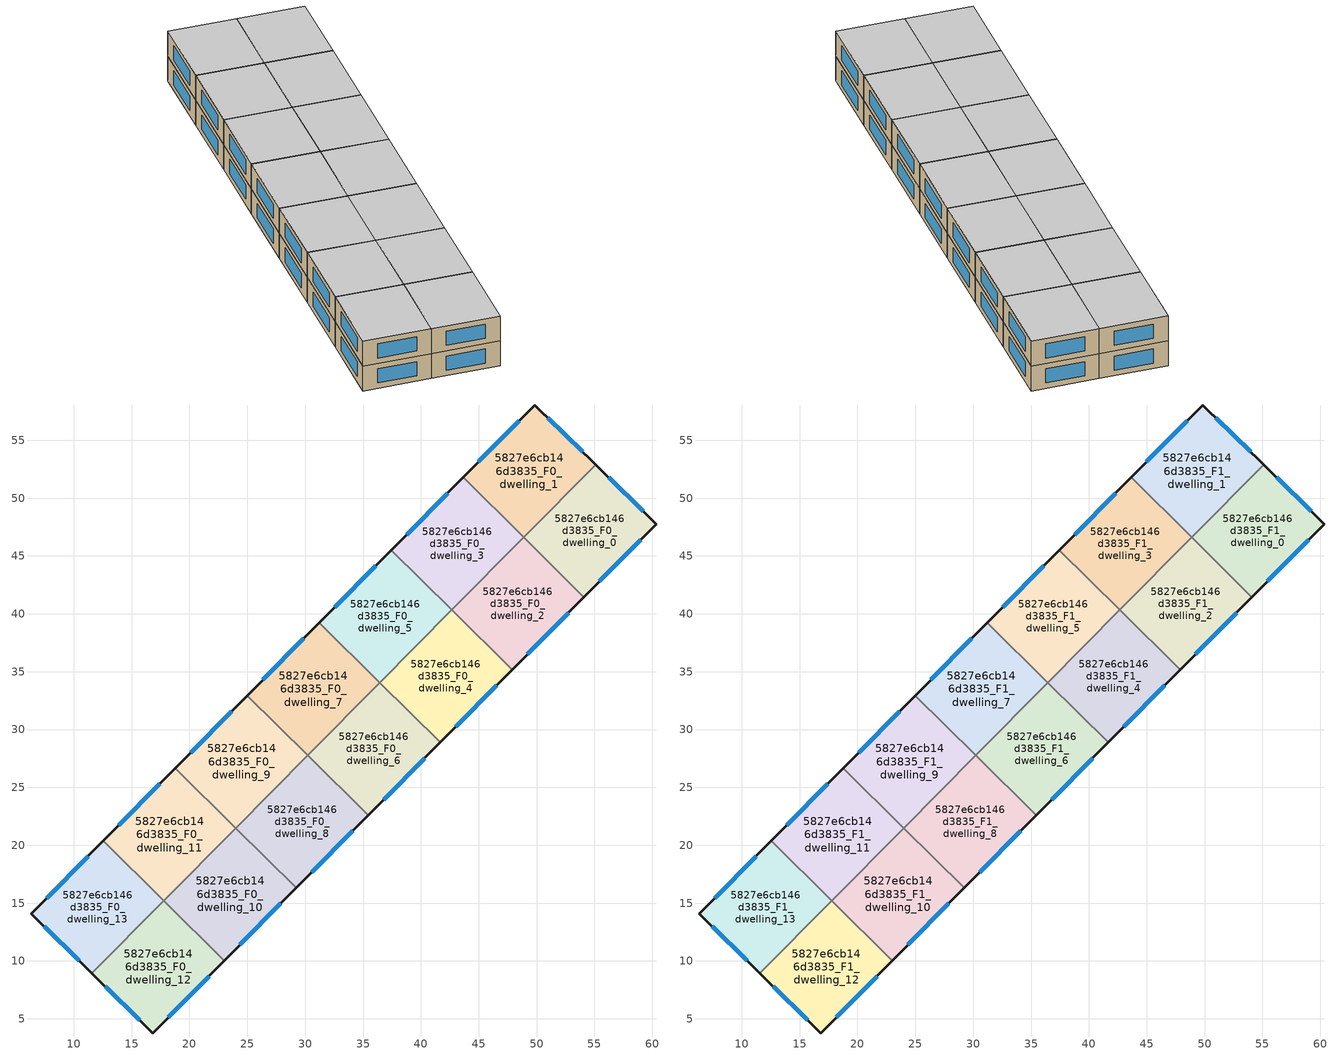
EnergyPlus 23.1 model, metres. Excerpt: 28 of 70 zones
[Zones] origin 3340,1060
5827e6cb146d3835_F0_dwelling_0
 floor ground (EU_floor_Construction): 60.33,47.75 54.09,41.45 48.88,46.61 55.09,52.89 z0
 wall outside (EU_wall_Construction): 54.09,41.45 60.33,47.75 55.09,52.89 z0:3
 wall to 5827e6cb146d3835_F0_dwelling_1 (EU_wall_Construction): 55.09,52.89 48.88,46.61 z0:3
 wall to 5827e6cb146d3835_F0_dwelling_2 (EU_wall_Construction): 48.88,46.61 54.09,41.45 z0:3
 window (EU_Window_Construction): 59.21,48.85 56.22,51.79 / 55.43,42.8 59,46.4 z0.64:2.36
5827e6cb146d3835_F0_dwelling_1
 floor ground (EU_floor_Construction): 55.09,52.89 48.88,46.61 43.64,51.79 49.84,58.05 z0
 wall outside (EU_wall_Construction): 55.09,52.89 49.84,58.05 43.64,51.79 z0:3
 wall to 5827e6cb146d3835_F0_dwelling_3 (EU_wall_Construction): 43.64,51.79 48.87,46.62 z0:3
 wall to 5827e6cb146d3835_F0_dwelling_2 (EU_wall_Construction): 48.87,46.62 48.88,46.61 z0:3
 window (EU_Window_Construction): 53.97,54 50.97,56.94 / 48.51,56.71 44.97,53.13 z0.64:2.36
5827e6cb146d3835_F0_dwelling_10
 floor ground (EU_floor_Construction): 29.24,16.32 23.03,10.04 17.8,15.21 24.01,21.49 z0
 wall outside (EU_wall_Construction): 23.03,10.04 29.24,16.32 z0:3
 wall to 5827e6cb146d3835_F0_dwelling_11 (EU_wall_Construction): 24.01,21.49 17.8,15.21 z0:3
 wall to 5827e6cb146d3835_F0_dwelling_8 (EU_wall_Construction): 29.24,16.32 24.01,21.49 z0:3
 wall to 5827e6cb146d3835_F0_dwelling_12 (EU_wall_Construction): 17.8,15.21 23.03,10.04 z0:3
 window (EU_Window_Construction): 24.36,11.38 27.91,14.97 z0.64:2.36
5827e6cb146d3835_F0_dwelling_11
 floor ground (EU_floor_Construction): 24.01,21.49 17.8,15.21 12.57,20.38 18.78,26.66 z0
 wall outside (EU_wall_Construction): 18.78,26.66 12.57,20.38 z0:3
 wall to 5827e6cb146d3835_F0_dwelling_9 (EU_wall_Construction): 24.01,21.49 18.78,26.66 z0:3
 wall to 5827e6cb146d3835_F0_dwelling_13 (EU_wall_Construction): 12.57,20.38 17.79,15.22 z0:3
 wall to 5827e6cb146d3835_F0_dwelling_12 (EU_wall_Construction): 17.79,15.22 17.8,15.21 z0:3
 window (EU_Window_Construction): 17.45,25.32 13.9,21.73 z0.64:2.36
5827e6cb146d3835_F0_dwelling_12
 floor ground (EU_floor_Construction): 23.03,10.04 16.83,3.78 11.58,8.94 17.79,15.22 z0
 wall outside (EU_wall_Construction): 11.58,8.94 16.83,3.78 23.03,10.04 z0:3
 wall to 5827e6cb146d3835_F0_dwelling_13 (EU_wall_Construction): 17.79,15.22 11.58,8.94 z0:3
 window (EU_Window_Construction): 18.16,5.12 21.7,8.7 / 12.7,7.83 15.7,4.88 z0.64:2.36
5827e6cb146d3835_F0_dwelling_13
 floor ground (EU_floor_Construction): 17.79,15.22 11.58,8.94 6.34,14.08 12.57,20.38 z0
 wall outside (EU_wall_Construction): 12.57,20.38 6.34,14.08 11.58,8.94 z0:3
 window (EU_Window_Construction): 7.46,12.98 10.46,10.04 / 11.24,19.03 7.67,15.43 z0.64:2.36
5827e6cb146d3835_F0_dwelling_2
 floor ground (EU_floor_Construction): 54.09,41.45 47.88,35.17 42.66,40.33 48.87,46.62 z0
 wall outside (EU_wall_Construction): 47.88,35.17 54.09,41.45 z0:3
 wall to 5827e6cb146d3835_F0_dwelling_3 (EU_wall_Construction): 48.87,46.62 42.66,40.33 z0:3
 wall to 5827e6cb146d3835_F0_dwelling_4 (EU_wall_Construction): 42.66,40.33 47.88,35.17 z0:3
 window (EU_Window_Construction): 49.21,36.51 52.76,40.1 z0.64:2.36
5827e6cb146d3835_F0_dwelling_3
 floor ground (EU_floor_Construction): 48.87,46.62 42.66,40.33 37.43,45.5 43.64,51.79 z0
 wall outside (EU_wall_Construction): 43.64,51.79 37.43,45.5 z0:3
 wall to 5827e6cb146d3835_F0_dwelling_5 (EU_wall_Construction): 37.43,45.5 42.65,40.34 z0:3
 window (EU_Window_Construction): 42.31,50.44 38.76,46.85 z0.64:2.36
5827e6cb146d3835_F0_dwelling_4
 floor ground (EU_floor_Construction): 47.88,35.17 41.67,28.88 36.44,34.05 42.65,40.33 z0
 wall outside (EU_wall_Construction): 41.67,28.88 47.88,35.17 z0:3
 wall to 5827e6cb146d3835_F0_dwelling_6 (EU_wall_Construction): 36.44,34.05 41.67,28.88 z0:3
 wall to 5827e6cb146d3835_F0_dwelling_5 (EU_wall_Construction): 42.65,40.33 36.44,34.05 z0:3
 window (EU_Window_Construction): 43,30.23 46.55,33.82 z0.64:2.36
5827e6cb146d3835_F0_dwelling_5
 floor ground (EU_floor_Construction): 42.65,40.33 36.44,34.05 31.21,39.22 37.43,45.5 z0
 wall outside (EU_wall_Construction): 37.43,45.5 31.21,39.22 z0:3
 wall to 5827e6cb146d3835_F0_dwelling_7 (EU_wall_Construction): 31.21,39.22 36.44,34.05 z0:3
 window (EU_Window_Construction): 36.1,44.16 32.54,40.57 z0.64:2.36
5827e6cb146d3835_F0_dwelling_6
 floor ground (EU_floor_Construction): 41.67,28.88 35.45,22.6 30.22,27.77 36.44,34.05 z0
 wall outside (EU_wall_Construction): 35.45,22.6 41.67,28.88 z0:3
 wall to 5827e6cb146d3835_F0_dwelling_7 (EU_wall_Construction): 36.44,34.05 30.22,27.77 z0:3
 wall to 5827e6cb146d3835_F0_dwelling_8 (EU_wall_Construction): 30.22,27.77 35.45,22.6 z0:3
 window (EU_Window_Construction): 36.78,23.95 40.34,27.54 z0.64:2.36
5827e6cb146d3835_F0_dwelling_7
 floor ground (EU_floor_Construction): 36.44,34.05 30.22,27.77 25,32.94 31.21,39.22 z0
 wall outside (EU_wall_Construction): 31.21,39.22 25,32.94 z0:3
 wall to 5827e6cb146d3835_F0_dwelling_9 (EU_wall_Construction): 25,32.94 30.22,27.77 z0:3
 window (EU_Window_Construction): 29.88,37.88 26.33,34.29 z0.64:2.36
5827e6cb146d3835_F0_dwelling_8
 floor ground (EU_floor_Construction): 35.45,22.6 29.24,16.32 24.01,21.49 30.22,27.77 z0
 wall outside (EU_wall_Construction): 29.24,16.32 35.45,22.6 z0:3
 wall to 5827e6cb146d3835_F0_dwelling_9 (EU_wall_Construction): 30.22,27.77 24.01,21.49 z0:3
 window (EU_Window_Construction): 30.57,17.67 34.12,21.26 z0.64:2.36
5827e6cb146d3835_F0_dwelling_9
 floor ground (EU_floor_Construction): 30.22,27.77 24.01,21.49 18.78,26.66 25,32.94 z0
 wall outside (EU_wall_Construction): 25,32.94 18.78,26.66 z0:3
 window (EU_Window_Construction): 23.67,31.6 20.11,28.01 z0.64:2.36
5827e6cb146d3835_F1_dwelling_0
 floor to 5827e6cb146d3835_F0_dwelling_0 (EU_floor_Construction): 60.33,47.75 54.09,41.45 48.88,46.61 55.09,52.89 z3
 wall outside (EU_wall_Construction): 54.09,41.45 60.33,47.75 55.09,52.89 z3:6
 wall to 5827e6cb146d3835_F1_dwelling_1 (EU_wall_Construction): 55.09,52.89 48.88,46.61 z3:6
 wall to 5827e6cb146d3835_F1_dwelling_2 (EU_wall_Construction): 48.88,46.61 54.09,41.45 z3:6
 window (EU_Window_Construction): 59.21,48.85 56.22,51.79 / 55.43,42.8 59,46.4 z3.64:5.36
 ceiling to 5827e6cb146d3835_F2_dwelling_0 (EU_floor_Construction): 54.09,41.45 60.33,47.75 55.09,52.89 48.88,46.61 z6
5827e6cb146d3835_F1_dwelling_1
 floor to 5827e6cb146d3835_F0_dwelling_1 (EU_floor_Construction): 55.09,52.89 48.88,46.61 43.64,51.79 49.84,58.05 z3
 wall outside (EU_wall_Construction): 55.09,52.89 49.84,58.05 43.64,51.79 z3:6
 wall to 5827e6cb146d3835_F1_dwelling_3 (EU_wall_Construction): 43.64,51.79 48.87,46.62 z3:6
 wall to 5827e6cb146d3835_F1_dwelling_2 (EU_wall_Construction): 48.87,46.62 48.88,46.61 z3:6
 window (EU_Window_Construction): 53.97,54 50.97,56.94 / 48.51,56.71 44.97,53.13 z3.64:5.36
 ceiling to 5827e6cb146d3835_F2_dwelling_1 (EU_floor_Construction): 48.88,46.61 55.09,52.89 49.84,58.05 43.64,51.79 z6
5827e6cb146d3835_F1_dwelling_10
 floor to 5827e6cb146d3835_F0_dwelling_10 (EU_floor_Construction): 29.24,16.32 23.03,10.04 17.8,15.21 24.01,21.49 z3
 wall outside (EU_wall_Construction): 23.03,10.04 29.24,16.32 z3:6
 wall to 5827e6cb146d3835_F1_dwelling_11 (EU_wall_Construction): 24.01,21.49 17.8,15.21 z3:6
 wall to 5827e6cb146d3835_F1_dwelling_8 (EU_wall_Construction): 29.24,16.32 24.01,21.49 z3:6
 wall to 5827e6cb146d3835_F1_dwelling_12 (EU_wall_Construction): 17.8,15.21 23.03,10.04 z3:6
 window (EU_Window_Construction): 24.36,11.38 27.91,14.97 z3.64:5.36
 ceiling to 5827e6cb146d3835_F2_dwelling_10 (EU_floor_Construction): 23.03,10.04 29.24,16.32 24.01,21.49 17.8,15.21 z6
5827e6cb146d3835_F1_dwelling_11
 floor to 5827e6cb146d3835_F0_dwelling_11 (EU_floor_Construction): 24.01,21.49 17.8,15.21 12.57,20.38 18.78,26.66 z3
 wall outside (EU_wall_Construction): 18.78,26.66 12.57,20.38 z3:6
 wall to 5827e6cb146d3835_F1_dwelling_9 (EU_wall_Construction): 24.01,21.49 18.78,26.66 z3:6
 wall to 5827e6cb146d3835_F1_dwelling_13 (EU_wall_Construction): 12.57,20.38 17.79,15.22 z3:6
 wall to 5827e6cb146d3835_F1_dwelling_12 (EU_wall_Construction): 17.79,15.22 17.8,15.21 z3:6
 window (EU_Window_Construction): 17.45,25.32 13.9,21.73 z3.64:5.36
 ceiling to 5827e6cb146d3835_F2_dwelling_11 (EU_floor_Construction): 17.8,15.21 24.01,21.49 18.78,26.66 12.57,20.38 z6
5827e6cb146d3835_F1_dwelling_12
 floor to 5827e6cb146d3835_F0_dwelling_12 (EU_floor_Construction): 23.03,10.04 16.83,3.78 11.58,8.94 17.79,15.22 z3
 wall outside (EU_wall_Construction): 11.58,8.94 16.83,3.78 23.03,10.04 z3:6
 wall to 5827e6cb146d3835_F1_dwelling_13 (EU_wall_Construction): 17.79,15.22 11.58,8.94 z3:6
 window (EU_Window_Construction): 18.16,5.12 21.7,8.7 / 12.7,7.83 15.7,4.88 z3.64:5.36
 ceiling to 5827e6cb146d3835_F2_dwelling_12 (EU_floor_Construction): 16.83,3.78 23.03,10.04 17.79,15.22 11.58,8.94 z6
5827e6cb146d3835_F1_dwelling_13
 floor to 5827e6cb146d3835_F0_dwelling_13 (EU_floor_Construction): 17.79,15.22 11.58,8.94 6.34,14.08 12.57,20.38 z3
 wall outside (EU_wall_Construction): 12.57,20.38 6.34,14.08 11.58,8.94 z3:6
 window (EU_Window_Construction): 7.46,12.98 10.46,10.04 / 11.24,19.03 7.67,15.43 z3.64:5.36
 ceiling to 5827e6cb146d3835_F2_dwelling_13 (EU_floor_Construction): 11.58,8.94 17.79,15.22 12.57,20.38 6.34,14.08 z6
5827e6cb146d3835_F1_dwelling_2
 floor to 5827e6cb146d3835_F0_dwelling_2 (EU_floor_Construction): 54.09,41.45 47.88,35.17 42.66,40.33 48.87,46.62 z3
 wall outside (EU_wall_Construction): 47.88,35.17 54.09,41.45 z3:6
 wall to 5827e6cb146d3835_F1_dwelling_3 (EU_wall_Construction): 48.87,46.62 42.66,40.33 z3:6
 wall to 5827e6cb146d3835_F1_dwelling_4 (EU_wall_Construction): 42.66,40.33 47.88,35.17 z3:6
 window (EU_Window_Construction): 49.21,36.51 52.76,40.1 z3.64:5.36
 ceiling to 5827e6cb146d3835_F2_dwelling_2 (EU_floor_Construction): 47.88,35.17 54.09,41.45 48.87,46.62 42.66,40.33 z6
5827e6cb146d3835_F1_dwelling_3
 floor to 5827e6cb146d3835_F0_dwelling_3 (EU_floor_Construction): 48.87,46.62 42.66,40.33 37.43,45.5 43.64,51.79 z3
 wall outside (EU_wall_Construction): 43.64,51.79 37.43,45.5 z3:6
 wall to 5827e6cb146d3835_F1_dwelling_5 (EU_wall_Construction): 37.43,45.5 42.65,40.34 z3:6
 window (EU_Window_Construction): 42.31,50.44 38.76,46.85 z3.64:5.36
 ceiling to 5827e6cb146d3835_F2_dwelling_3 (EU_floor_Construction): 42.66,40.33 48.87,46.62 43.64,51.79 37.43,45.5 z6
5827e6cb146d3835_F1_dwelling_4
 floor to 5827e6cb146d3835_F0_dwelling_4 (EU_floor_Construction): 47.88,35.17 41.67,28.88 36.44,34.05 42.65,40.33 z3
 wall outside (EU_wall_Construction): 41.67,28.88 47.88,35.17 z3:6
 wall to 5827e6cb146d3835_F1_dwelling_6 (EU_wall_Construction): 36.44,34.05 41.67,28.88 z3:6
 wall to 5827e6cb146d3835_F1_dwelling_5 (EU_wall_Construction): 42.65,40.33 36.44,34.05 z3:6
 window (EU_Window_Construction): 43,30.23 46.55,33.82 z3.64:5.36
 ceiling to 5827e6cb146d3835_F2_dwelling_4 (EU_floor_Construction): 41.67,28.88 47.88,35.17 42.65,40.33 36.44,34.05 z6
5827e6cb146d3835_F1_dwelling_5
 floor to 5827e6cb146d3835_F0_dwelling_5 (EU_floor_Construction): 42.65,40.33 36.44,34.05 31.21,39.22 37.43,45.5 z3
 wall outside (EU_wall_Construction): 37.43,45.5 31.21,39.22 z3:6
 wall to 5827e6cb146d3835_F1_dwelling_7 (EU_wall_Construction): 31.21,39.22 36.44,34.05 z3:6
 window (EU_Window_Construction): 36.1,44.16 32.54,40.57 z3.64:5.36
 ceiling to 5827e6cb146d3835_F2_dwelling_5 (EU_floor_Construction): 36.44,34.05 42.65,40.33 37.43,45.5 31.21,39.22 z6
5827e6cb146d3835_F1_dwelling_6
 floor to 5827e6cb146d3835_F0_dwelling_6 (EU_floor_Construction): 41.67,28.88 35.45,22.6 30.22,27.77 36.44,34.05 z3
 wall outside (EU_wall_Construction): 35.45,22.6 41.67,28.88 z3:6
 wall to 5827e6cb146d3835_F1_dwelling_7 (EU_wall_Construction): 36.44,34.05 30.22,27.77 z3:6
 wall to 5827e6cb146d3835_F1_dwelling_8 (EU_wall_Construction): 30.22,27.77 35.45,22.6 z3:6
 window (EU_Window_Construction): 36.78,23.95 40.34,27.54 z3.64:5.36
 ceiling to 5827e6cb146d3835_F2_dwelling_6 (EU_floor_Construction): 35.45,22.6 41.67,28.88 36.44,34.05 30.22,27.77 z6
5827e6cb146d3835_F1_dwelling_7
 floor to 5827e6cb146d3835_F0_dwelling_7 (EU_floor_Construction): 36.44,34.05 30.22,27.77 25,32.94 31.21,39.22 z3
 wall outside (EU_wall_Construction): 31.21,39.22 25,32.94 z3:6
 wall to 5827e6cb146d3835_F1_dwelling_9 (EU_wall_Construction): 25,32.94 30.22,27.77 z3:6
 window (EU_Window_Construction): 29.88,37.88 26.33,34.29 z3.64:5.36
 ceiling to 5827e6cb146d3835_F2_dwelling_7 (EU_floor_Construction): 30.22,27.77 36.44,34.05 31.21,39.22 25,32.94 z6
5827e6cb146d3835_F1_dwelling_8
 floor to 5827e6cb146d3835_F0_dwelling_8 (EU_floor_Construction): 35.45,22.6 29.24,16.32 24.01,21.49 30.22,27.77 z3
 wall outside (EU_wall_Construction): 29.24,16.32 35.45,22.6 z3:6
 wall to 5827e6cb146d3835_F1_dwelling_9 (EU_wall_Construction): 30.22,27.77 24.01,21.49 z3:6
 window (EU_Window_Construction): 30.57,17.67 34.12,21.26 z3.64:5.36
 ceiling to 5827e6cb146d3835_F2_dwelling_8 (EU_floor_Construction): 29.24,16.32 35.45,22.6 30.22,27.77 24.01,21.49 z6
5827e6cb146d3835_F1_dwelling_9
 floor to 5827e6cb146d3835_F0_dwelling_9 (EU_floor_Construction): 30.22,27.77 24.01,21.49 18.78,26.66 25,32.94 z3
 wall outside (EU_wall_Construction): 25,32.94 18.78,26.66 z3:6
 window (EU_Window_Construction): 23.67,31.6 20.11,28.01 z3.64:5.36
 ceiling to 5827e6cb146d3835_F2_dwelling_9 (EU_floor_Construction): 24.01,21.49 30.22,27.77 25,32.94 18.78,26.66 z6
[Building]
EU S2 Campaign: North Axis=0; Terrain=City; Solar Distribution=FullExterior
[Site:Location]
Yerevan-Zvartnots.Intl.AP: Latitude=40.15; Longitude=44.383; Time Zone=4; Elevation=854
[SizingPeriod:WeatherFileDays]
AnnualSizingPeriod: Begin Month=1; Begin Day of Month=1; End Month=12; End Day of Month=31; Day of Week for Start Day=Monday; Use Weather File Daylight Saving Period=No; Use Weather File Rain and Snow Indicators=No
[MATERIAL]
EU_InternalMass_Material: Roughness=MediumRough; Thickness=0.1; Conductivity=1; Density=1800; Specific Heat=900; Thermal Absorptance=0.9; Solar Absorptance=0.7; Visible Absorptance=0.7
[MATERIAL:NOMASS] Roughness=MediumRough; Thermal Absorptance=0.9; Solar Absorptance=0.7; Visible Absorptance=0.7
Name | Thermal Resistance
EU_wall_NoMass | 1.05043
EU_floor_NoMass | 0.478065
[WINDOWMATERIAL:SIMPLEGLAZINGSYSTEM]
EU_Window_SimpleGlazing: UFactor=2.5566; Solar Heat Gain Coefficient=0.75; Visible Transmittance=0.75
[CONSTRUCTION]
EU_wall_Construction: EU_wall_NoMass
EU_floor_Construction: EU_floor_NoMass
EU_Window_Construction: EU_Window_SimpleGlazing
EU_InternalMass_Construction: EU_InternalMass_Material
[ZONE] Type=1; Multiplier=1; Ceiling Height=autocalculate; Floor Area=autocalculate; Part of Total Floor Area=Yes
Name | Volume
5827e6cb146d3835_F0_dwelling_0; 5827e6cb146d3835_F1_dwelling_0 | 194.872
5827e6cb146d3835_F0_dwelling_1; 5827e6cb146d3835_F1_dwelling_1 | 194.87
5827e6cb146d3835_F0_dwelling_10; 5827e6cb146d3835_F1_dwelling_10 | 194.873
5827e6cb146d3835_F0_dwelling_11; 5827e6cb146d3835_F1_dwelling_11 | 194.892
5827e6cb146d3835_F0_dwelling_12; 5827e6cb146d3835_F1_dwelling_12; 5827e6cb146d3835_F0_dwelling_13; 5827e6cb146d3835_F1_dwelling_13 | 194.878
5827e6cb146d3835_F0_dwelling_2; 5827e6cb146d3835_F1_dwelling_2 | 194.862
5827e6cb146d3835_F0_dwelling_3; 5827e6cb146d3835_F1_dwelling_3 | 194.9
5827e6cb146d3835_F0_dwelling_4; 5827e6cb146d3835_F1_dwelling_4 | 194.867
5827e6cb146d3835_F0_dwelling_5; 5827e6cb146d3835_F1_dwelling_5; 5827e6cb146d3835_F0_dwelling_6; 5827e6cb146d3835_F1_dwelling_6 | 194.885
5827e6cb146d3835_F0_dwelling_7; 5827e6cb146d3835_F1_dwelling_7 | 194.905
5827e6cb146d3835_F0_dwelling_8; 5827e6cb146d3835_F1_dwelling_8 | 194.871
5827e6cb146d3835_F0_dwelling_9; 5827e6cb146d3835_F1_dwelling_9 | 194.89
[INTERNALMASS] Construction=EU_InternalMass_Construction
Name | Zone or ZoneList | Surface Area
5827e6cb146d3835_F0_dwelling_0_EU_InternalMass | 5827e6cb146d3835_F0_dwelling_0 | 64.9571
5827e6cb146d3835_F0_dwelling_1_EU_InternalMass | 5827e6cb146d3835_F0_dwelling_1 | 64.9565
5827e6cb146d3835_F0_dwelling_2_EU_InternalMass | 5827e6cb146d3835_F0_dwelling_2 | 64.954
5827e6cb146d3835_F0_dwelling_3_EU_InternalMass | 5827e6cb146d3835_F0_dwelling_3 | 64.9665
5827e6cb146d3835_F0_dwelling_4_EU_InternalMass | 5827e6cb146d3835_F0_dwelling_4 | 64.9541
5827e6cb146d3835_F0_dwelling_5_EU_InternalMass | 5827e6cb146d3835_F0_dwelling_5 | 64.9603
5827e6cb146d3835_F0_dwelling_6_EU_InternalMass | 5827e6cb146d3835_F0_dwelling_6 | 64.9624
5827e6cb146d3835_F0_dwelling_7_EU_InternalMass | 5827e6cb146d3835_F0_dwelling_7 | 64.9592
5827e6cb146d3835_F0_dwelling_8_EU_InternalMass | 5827e6cb146d3835_F0_dwelling_8 | 64.9587
5827e6cb146d3835_F0_dwelling_9_EU_InternalMass | 5827e6cb146d3835_F0_dwelling_9 | 64.9619
5827e6cb146d3835_F0_dwelling_10_EU_InternalMass | 5827e6cb146d3835_F0_dwelling_10 | 64.9577
5827e6cb146d3835_F0_dwelling_11_EU_InternalMass | 5827e6cb146d3835_F0_dwelling_11 | 64.9639
5827e6cb146d3835_F0_dwelling_12_EU_InternalMass | 5827e6cb146d3835_F0_dwelling_12 | 64.9621
5827e6cb146d3835_F0_dwelling_13_EU_InternalMass | 5827e6cb146d3835_F0_dwelling_13 | 64.9609
5827e6cb146d3835_F1_dwelling_0_EU_InternalMass | 5827e6cb146d3835_F1_dwelling_0 | 64.9571
5827e6cb146d3835_F1_dwelling_1_EU_InternalMass | 5827e6cb146d3835_F1_dwelling_1 | 64.9565
5827e6cb146d3835_F1_dwelling_2_EU_InternalMass | 5827e6cb146d3835_F1_dwelling_2 | 64.954
5827e6cb146d3835_F1_dwelling_3_EU_InternalMass | 5827e6cb146d3835_F1_dwelling_3 | 64.9665
5827e6cb146d3835_F1_dwelling_4_EU_InternalMass | 5827e6cb146d3835_F1_dwelling_4 | 64.9541
5827e6cb146d3835_F1_dwelling_5_EU_InternalMass | 5827e6cb146d3835_F1_dwelling_5 | 64.9603
5827e6cb146d3835_F1_dwelling_6_EU_InternalMass | 5827e6cb146d3835_F1_dwelling_6 | 64.9624
5827e6cb146d3835_F1_dwelling_7_EU_InternalMass | 5827e6cb146d3835_F1_dwelling_7 | 64.9592
5827e6cb146d3835_F1_dwelling_8_EU_InternalMass | 5827e6cb146d3835_F1_dwelling_8 | 64.9587
5827e6cb146d3835_F1_dwelling_9_EU_InternalMass | 5827e6cb146d3835_F1_dwelling_9 | 64.9619
5827e6cb146d3835_F1_dwelling_10_EU_InternalMass | 5827e6cb146d3835_F1_dwelling_10 | 64.9577
5827e6cb146d3835_F1_dwelling_11_EU_InternalMass | 5827e6cb146d3835_F1_dwelling_11 | 64.9639
5827e6cb146d3835_F1_dwelling_12_EU_InternalMass | 5827e6cb146d3835_F1_dwelling_12 | 64.9621
5827e6cb146d3835_F1_dwelling_13_EU_InternalMass | 5827e6cb146d3835_F1_dwelling_13 | 64.9609
[OTHEREQUIPMENT] Fuel Type=Electricity; Design Level Calculation Method=Watts/Area; Power per Zone Floor Area=1; Fraction Latent=0; Fraction Radiant=0; Fraction Lost=0; Carbon Dioxide Generation Rate=0; EndUse Subcategory=EU_Step8_InternalGains
Name | Zone or ZoneList or Space or SpaceList | Schedule
EU_Step8_InternalGain_5827e6cb146d3835_F0_dwelling_0_f000 | 5827e6cb146d3835_F0_dwelling_0 | EU_Step8_GainSchedule_5827e6cb146d3835_F0_dwelling_0_f000
EU_Step8_InternalGain_5827e6cb146d3835_F0_dwelling_1_f000 | 5827e6cb146d3835_F0_dwelling_1 | EU_Step8_GainSchedule_5827e6cb146d3835_F0_dwelling_1_f000
EU_Step8_InternalGain_5827e6cb146d3835_F0_dwelling_2_f000 | 5827e6cb146d3835_F0_dwelling_2 | EU_Step8_GainSchedule_5827e6cb146d3835_F0_dwelling_2_f000
EU_Step8_InternalGain_5827e6cb146d3835_F0_dwelling_3_f000 | 5827e6cb146d3835_F0_dwelling_3 | EU_Step8_GainSchedule_5827e6cb146d3835_F0_dwelling_3_f000
EU_Step8_InternalGain_5827e6cb146d3835_F0_dwelling_4_f000 | 5827e6cb146d3835_F0_dwelling_4 | EU_Step8_GainSchedule_5827e6cb146d3835_F0_dwelling_4_f000
EU_Step8_InternalGain_5827e6cb146d3835_F0_dwelling_5_f000 | 5827e6cb146d3835_F0_dwelling_5 | EU_Step8_GainSchedule_5827e6cb146d3835_F0_dwelling_5_f000
EU_Step8_InternalGain_5827e6cb146d3835_F0_dwelling_6_f000 | 5827e6cb146d3835_F0_dwelling_6 | EU_Step8_GainSchedule_5827e6cb146d3835_F0_dwelling_6_f000
EU_Step8_InternalGain_5827e6cb146d3835_F0_dwelling_7_f000 | 5827e6cb146d3835_F0_dwelling_7 | EU_Step8_GainSchedule_5827e6cb146d3835_F0_dwelling_7_f000
EU_Step8_InternalGain_5827e6cb146d3835_F0_dwelling_8_f000 | 5827e6cb146d3835_F0_dwelling_8 | EU_Step8_GainSchedule_5827e6cb146d3835_F0_dwelling_8_f000
EU_Step8_InternalGain_5827e6cb146d3835_F0_dwelling_9_f000 | 5827e6cb146d3835_F0_dwelling_9 | EU_Step8_GainSchedule_5827e6cb146d3835_F0_dwelling_9_f000
EU_Step8_InternalGain_5827e6cb146d3835_F0_dwelling_10_f000 | 5827e6cb146d3835_F0_dwelling_10 | EU_Step8_GainSchedule_5827e6cb146d3835_F0_dwelling_10_f000
EU_Step8_InternalGain_5827e6cb146d3835_F0_dwelling_11_f000 | 5827e6cb146d3835_F0_dwelling_11 | EU_Step8_GainSchedule_5827e6cb146d3835_F0_dwelling_11_f000
EU_Step8_InternalGain_5827e6cb146d3835_F0_dwelling_12_f000 | 5827e6cb146d3835_F0_dwelling_12 | EU_Step8_GainSchedule_5827e6cb146d3835_F0_dwelling_12_f000
EU_Step8_InternalGain_5827e6cb146d3835_F0_dwelling_13_f000 | 5827e6cb146d3835_F0_dwelling_13 | EU_Step8_GainSchedule_5827e6cb146d3835_F0_dwelling_13_f000
EU_Step8_InternalGain_5827e6cb146d3835_F1_dwelling_0_f000 | 5827e6cb146d3835_F1_dwelling_0 | EU_Step8_GainSchedule_5827e6cb146d3835_F1_dwelling_0_f000
EU_Step8_InternalGain_5827e6cb146d3835_F1_dwelling_1_f000 | 5827e6cb146d3835_F1_dwelling_1 | EU_Step8_GainSchedule_5827e6cb146d3835_F1_dwelling_1_f000
EU_Step8_InternalGain_5827e6cb146d3835_F1_dwelling_2_f000 | 5827e6cb146d3835_F1_dwelling_2 | EU_Step8_GainSchedule_5827e6cb146d3835_F1_dwelling_2_f000
EU_Step8_InternalGain_5827e6cb146d3835_F1_dwelling_3_f000 | 5827e6cb146d3835_F1_dwelling_3 | EU_Step8_GainSchedule_5827e6cb146d3835_F1_dwelling_3_f000
EU_Step8_InternalGain_5827e6cb146d3835_F1_dwelling_4_f000 | 5827e6cb146d3835_F1_dwelling_4 | EU_Step8_GainSchedule_5827e6cb146d3835_F1_dwelling_4_f000
EU_Step8_InternalGain_5827e6cb146d3835_F1_dwelling_5_f000 | 5827e6cb146d3835_F1_dwelling_5 | EU_Step8_GainSchedule_5827e6cb146d3835_F1_dwelling_5_f000
EU_Step8_InternalGain_5827e6cb146d3835_F1_dwelling_6_f000 | 5827e6cb146d3835_F1_dwelling_6 | EU_Step8_GainSchedule_5827e6cb146d3835_F1_dwelling_6_f000
EU_Step8_InternalGain_5827e6cb146d3835_F1_dwelling_7_f000 | 5827e6cb146d3835_F1_dwelling_7 | EU_Step8_GainSchedule_5827e6cb146d3835_F1_dwelling_7_f000
EU_Step8_InternalGain_5827e6cb146d3835_F1_dwelling_8_f000 | 5827e6cb146d3835_F1_dwelling_8 | EU_Step8_GainSchedule_5827e6cb146d3835_F1_dwelling_8_f000
EU_Step8_InternalGain_5827e6cb146d3835_F1_dwelling_9_f000 | 5827e6cb146d3835_F1_dwelling_9 | EU_Step8_GainSchedule_5827e6cb146d3835_F1_dwelling_9_f000
EU_Step8_InternalGain_5827e6cb146d3835_F1_dwelling_10_f000 | 5827e6cb146d3835_F1_dwelling_10 | EU_Step8_GainSchedule_5827e6cb146d3835_F1_dwelling_10_f000
EU_Step8_InternalGain_5827e6cb146d3835_F1_dwelling_11_f000 | 5827e6cb146d3835_F1_dwelling_11 | EU_Step8_GainSchedule_5827e6cb146d3835_F1_dwelling_11_f000
EU_Step8_InternalGain_5827e6cb146d3835_F1_dwelling_12_f000 | 5827e6cb146d3835_F1_dwelling_12 | EU_Step8_GainSchedule_5827e6cb146d3835_F1_dwelling_12_f000
EU_Step8_InternalGain_5827e6cb146d3835_F1_dwelling_13_f000 | 5827e6cb146d3835_F1_dwelling_13 | EU_Step8_GainSchedule_5827e6cb146d3835_F1_dwelling_13_f000
[ZONEVENTILATION:DESIGNFLOWRATE] Schedule=EU_AlwaysOn; Design Flow Rate Calculation Method=AirChanges/Hour; Air Changes per Hour=0.557805; Ventilation Type=Natural; Fan Pressure Rise=0; Fan Total Efficiency=1; Constant Term Coefficient=1; Temperature Term Coefficient=0; Velocity Term Coefficient=0; Velocity Squared Term Coefficient=0; Minimum Indoor Temperature=-100; Maximum Indoor Temperature=100; Delta Temperature=-100; Minimum Outdoor Temperature=-100; Maximum Outdoor Temperature=100; Maximum Wind Speed=40
Name | Zone or ZoneList or Space or SpaceList
EU_ConstantAir_5827e6cb146d3835_F0_dwelling_0 | 5827e6cb146d3835_F0_dwelling_0
EU_ConstantAir_5827e6cb146d3835_F0_dwelling_1 | 5827e6cb146d3835_F0_dwelling_1
EU_ConstantAir_5827e6cb146d3835_F0_dwelling_2 | 5827e6cb146d3835_F0_dwelling_2
EU_ConstantAir_5827e6cb146d3835_F0_dwelling_3 | 5827e6cb146d3835_F0_dwelling_3
EU_ConstantAir_5827e6cb146d3835_F0_dwelling_4 | 5827e6cb146d3835_F0_dwelling_4
EU_ConstantAir_5827e6cb146d3835_F0_dwelling_5 | 5827e6cb146d3835_F0_dwelling_5
EU_ConstantAir_5827e6cb146d3835_F0_dwelling_6 | 5827e6cb146d3835_F0_dwelling_6
EU_ConstantAir_5827e6cb146d3835_F0_dwelling_7 | 5827e6cb146d3835_F0_dwelling_7
EU_ConstantAir_5827e6cb146d3835_F0_dwelling_8 | 5827e6cb146d3835_F0_dwelling_8
EU_ConstantAir_5827e6cb146d3835_F0_dwelling_9 | 5827e6cb146d3835_F0_dwelling_9
EU_ConstantAir_5827e6cb146d3835_F0_dwelling_10 | 5827e6cb146d3835_F0_dwelling_10
EU_ConstantAir_5827e6cb146d3835_F0_dwelling_11 | 5827e6cb146d3835_F0_dwelling_11
EU_ConstantAir_5827e6cb146d3835_F0_dwelling_12 | 5827e6cb146d3835_F0_dwelling_12
EU_ConstantAir_5827e6cb146d3835_F0_dwelling_13 | 5827e6cb146d3835_F0_dwelling_13
EU_ConstantAir_5827e6cb146d3835_F1_dwelling_0 | 5827e6cb146d3835_F1_dwelling_0
EU_ConstantAir_5827e6cb146d3835_F1_dwelling_1 | 5827e6cb146d3835_F1_dwelling_1
EU_ConstantAir_5827e6cb146d3835_F1_dwelling_2 | 5827e6cb146d3835_F1_dwelling_2
EU_ConstantAir_5827e6cb146d3835_F1_dwelling_3 | 5827e6cb146d3835_F1_dwelling_3
EU_ConstantAir_5827e6cb146d3835_F1_dwelling_4 | 5827e6cb146d3835_F1_dwelling_4
EU_ConstantAir_5827e6cb146d3835_F1_dwelling_5 | 5827e6cb146d3835_F1_dwelling_5
EU_ConstantAir_5827e6cb146d3835_F1_dwelling_6 | 5827e6cb146d3835_F1_dwelling_6
EU_ConstantAir_5827e6cb146d3835_F1_dwelling_7 | 5827e6cb146d3835_F1_dwelling_7
EU_ConstantAir_5827e6cb146d3835_F1_dwelling_8 | 5827e6cb146d3835_F1_dwelling_8
EU_ConstantAir_5827e6cb146d3835_F1_dwelling_9 | 5827e6cb146d3835_F1_dwelling_9
EU_ConstantAir_5827e6cb146d3835_F1_dwelling_10 | 5827e6cb146d3835_F1_dwelling_10
EU_ConstantAir_5827e6cb146d3835_F1_dwelling_11 | 5827e6cb146d3835_F1_dwelling_11
EU_ConstantAir_5827e6cb146d3835_F1_dwelling_12 | 5827e6cb146d3835_F1_dwelling_12
EU_ConstantAir_5827e6cb146d3835_F1_dwelling_13 | 5827e6cb146d3835_F1_dwelling_13
[HVACTEMPLATE:THERMOSTAT] Constant Heating Setpoint=20; Constant Cooling Setpoint=50
EU_HeatOnly_5827e6cb146d3835_F0_dwelling_0; EU_HeatOnly_5827e6cb146d3835_F0_dwelling_1; EU_HeatOnly_5827e6cb146d3835_F0_dwelling_2; EU_HeatOnly_5827e6cb146d3835_F0_dwelling_3; EU_HeatOnly_5827e6cb146d3835_F0_dwelling_4; EU_HeatOnly_5827e6cb146d3835_F0_dwelling_5; EU_HeatOnly_5827e6cb146d3835_F0_dwelling_6; EU_HeatOnly_5827e6cb146d3835_F0_dwelling_7; EU_HeatOnly_5827e6cb146d3835_F0_dwelling_8; EU_HeatOnly_5827e6cb146d3835_F0_dwelling_9; EU_HeatOnly_5827e6cb146d3835_F0_dwelling_10; EU_HeatOnly_5827e6cb146d3835_F0_dwelling_11; EU_HeatOnly_5827e6cb146d3835_F0_dwelling_12; EU_HeatOnly_5827e6cb146d3835_F0_dwelling_13; EU_HeatOnly_5827e6cb146d3835_F1_dwelling_0; EU_HeatOnly_5827e6cb146d3835_F1_dwelling_1; EU_HeatOnly_5827e6cb146d3835_F1_dwelling_2; EU_HeatOnly_5827e6cb146d3835_F1_dwelling_3; EU_HeatOnly_5827e6cb146d3835_F1_dwelling_4; EU_HeatOnly_5827e6cb146d3835_F1_dwelling_5; EU_HeatOnly_5827e6cb146d3835_F1_dwelling_6; EU_HeatOnly_5827e6cb146d3835_F1_dwelling_7; EU_HeatOnly_5827e6cb146d3835_F1_dwelling_8; EU_HeatOnly_5827e6cb146d3835_F1_dwelling_9; EU_HeatOnly_5827e6cb146d3835_F1_dwelling_10; EU_HeatOnly_5827e6cb146d3835_F1_dwelling_11; EU_HeatOnly_5827e6cb146d3835_F1_dwelling_12; EU_HeatOnly_5827e6cb146d3835_F1_dwelling_13; EU_HeatOnly_5827e6cb146d3835_F2_dwelling_0; EU_HeatOnly_5827e6cb146d3835_F2_dwelling_1; EU_HeatOnly_5827e6cb146d3835_F2_dwelling_2; EU_HeatOnly_5827e6cb146d3835_F2_dwelling_3; EU_HeatOnly_5827e6cb146d3835_F2_dwelling_4; EU_HeatOnly_5827e6cb146d3835_F2_dwelling_5; EU_HeatOnly_5827e6cb146d3835_F2_dwelling_6; EU_HeatOnly_5827e6cb146d3835_F2_dwelling_7; EU_HeatOnly_5827e6cb146d3835_F2_dwelling_8; EU_HeatOnly_5827e6cb146d3835_F2_dwelling_9; EU_HeatOnly_5827e6cb146d3835_F2_dwelling_10; EU_HeatOnly_5827e6cb146d3835_F2_dwelling_11; EU_HeatOnly_5827e6cb146d3835_F2_dwelling_12; EU_HeatOnly_5827e6cb146d3835_F2_dwelling_13; EU_HeatOnly_5827e6cb146d3835_F3_dwelling_0; EU_HeatOnly_5827e6cb146d3835_F3_dwelling_1; EU_HeatOnly_5827e6cb146d3835_F3_dwelling_2; EU_HeatOnly_5827e6cb146d3835_F3_dwelling_3; EU_HeatOnly_5827e6cb146d3835_F3_dwelling_4; EU_HeatOnly_5827e6cb146d3835_F3_dwelling_5; EU_HeatOnly_5827e6cb146d3835_F3_dwelling_6; EU_HeatOnly_5827e6cb146d3835_F3_dwelling_7; EU_HeatOnly_5827e6cb146d3835_F3_dwelling_8; EU_HeatOnly_5827e6cb146d3835_F3_dwelling_9; EU_HeatOnly_5827e6cb146d3835_F3_dwelling_10; EU_HeatOnly_5827e6cb146d3835_F3_dwelling_11; EU_HeatOnly_5827e6cb146d3835_F3_dwelling_12; EU_HeatOnly_5827e6cb146d3835_F3_dwelling_13; EU_HeatOnly_5827e6cb146d3835_F4_dwelling_0; EU_HeatOnly_5827e6cb146d3835_F4_dwelling_1; EU_HeatOnly_5827e6cb146d3835_F4_dwelling_2; EU_HeatOnly_5827e6cb146d3835_F4_dwelling_3; EU_HeatOnly_5827e6cb146d3835_F4_dwelling_4; EU_HeatOnly_5827e6cb146d3835_F4_dwelling_5; EU_HeatOnly_5827e6cb146d3835_F4_dwelling_6; EU_HeatOnly_5827e6cb146d3835_F4_dwelling_7; EU_HeatOnly_5827e6cb146d3835_F4_dwelling_8; EU_HeatOnly_5827e6cb146d3835_F4_dwelling_9; EU_HeatOnly_5827e6cb146d3835_F4_dwelling_10; EU_HeatOnly_5827e6cb146d3835_F4_dwelling_11; EU_HeatOnly_5827e6cb146d3835_F4_dwelling_12; EU_HeatOnly_5827e6cb146d3835_F4_dwelling_13
[HVACTEMPLATE:ZONE:IDEALLOADSAIRSYSTEM] System Availability Schedule=EU_AlwaysOn; Maximum Heating Supply Air Temperature=50; Minimum Cooling Supply Air Temperature=13; Maximum Heating Supply Air Humidity Ratio=0.0156; Minimum Cooling Supply Air Humidity Ratio=0.0077; Heating Limit=NoLimit; Cooling Limit=NoLimit; Heating Availability Schedule=EU_AlwaysOn; Cooling Availability Schedule=EU_CoolingOff; Dehumidification Control Type=ConstantSensibleHeatRatio; Cooling Sensible Heat Ratio=0.7; Dehumidification Setpoint=60; Humidification Control Type=None; Humidification Setpoint=30; Outdoor Air Method=None; Outdoor Air Flow Rate per Person=0.00944; Outdoor Air Flow Rate per Zone Floor Area=0; Outdoor Air Flow Rate per Zone=0; Demand Controlled Ventilation Type=None; Outdoor Air Economizer Type=NoEconomizer; Heat Recovery Type=None; Sensible Heat Recovery Effectiveness=0.7; Latent Heat Recovery Effectiveness=0.65
Name | Template Thermostat
5827e6cb146d3835_F0_dwelling_0 | EU_HeatOnly_5827e6cb146d3835_F0_dwelling_0
5827e6cb146d3835_F0_dwelling_1 | EU_HeatOnly_5827e6cb146d3835_F0_dwelling_1
5827e6cb146d3835_F0_dwelling_2 | EU_HeatOnly_5827e6cb146d3835_F0_dwelling_2
5827e6cb146d3835_F0_dwelling_3 | EU_HeatOnly_5827e6cb146d3835_F0_dwelling_3
5827e6cb146d3835_F0_dwelling_4 | EU_HeatOnly_5827e6cb146d3835_F0_dwelling_4
5827e6cb146d3835_F0_dwelling_5 | EU_HeatOnly_5827e6cb146d3835_F0_dwelling_5
5827e6cb146d3835_F0_dwelling_6 | EU_HeatOnly_5827e6cb146d3835_F0_dwelling_6
5827e6cb146d3835_F0_dwelling_7 | EU_HeatOnly_5827e6cb146d3835_F0_dwelling_7
5827e6cb146d3835_F0_dwelling_8 | EU_HeatOnly_5827e6cb146d3835_F0_dwelling_8
5827e6cb146d3835_F0_dwelling_9 | EU_HeatOnly_5827e6cb146d3835_F0_dwelling_9
5827e6cb146d3835_F0_dwelling_10 | EU_HeatOnly_5827e6cb146d3835_F0_dwelling_10
5827e6cb146d3835_F0_dwelling_11 | EU_HeatOnly_5827e6cb146d3835_F0_dwelling_11
5827e6cb146d3835_F0_dwelling_12 | EU_HeatOnly_5827e6cb146d3835_F0_dwelling_12
5827e6cb146d3835_F0_dwelling_13 | EU_HeatOnly_5827e6cb146d3835_F0_dwelling_13
5827e6cb146d3835_F1_dwelling_0 | EU_HeatOnly_5827e6cb146d3835_F1_dwelling_0
5827e6cb146d3835_F1_dwelling_1 | EU_HeatOnly_5827e6cb146d3835_F1_dwelling_1
5827e6cb146d3835_F1_dwelling_2 | EU_HeatOnly_5827e6cb146d3835_F1_dwelling_2
5827e6cb146d3835_F1_dwelling_3 | EU_HeatOnly_5827e6cb146d3835_F1_dwelling_3
5827e6cb146d3835_F1_dwelling_4 | EU_HeatOnly_5827e6cb146d3835_F1_dwelling_4
5827e6cb146d3835_F1_dwelling_5 | EU_HeatOnly_5827e6cb146d3835_F1_dwelling_5
5827e6cb146d3835_F1_dwelling_6 | EU_HeatOnly_5827e6cb146d3835_F1_dwelling_6
5827e6cb146d3835_F1_dwelling_7 | EU_HeatOnly_5827e6cb146d3835_F1_dwelling_7
5827e6cb146d3835_F1_dwelling_8 | EU_HeatOnly_5827e6cb146d3835_F1_dwelling_8
5827e6cb146d3835_F1_dwelling_9 | EU_HeatOnly_5827e6cb146d3835_F1_dwelling_9
5827e6cb146d3835_F1_dwelling_10 | EU_HeatOnly_5827e6cb146d3835_F1_dwelling_10
5827e6cb146d3835_F1_dwelling_11 | EU_HeatOnly_5827e6cb146d3835_F1_dwelling_11
5827e6cb146d3835_F1_dwelling_12 | EU_HeatOnly_5827e6cb146d3835_F1_dwelling_12
5827e6cb146d3835_F1_dwelling_13 | EU_HeatOnly_5827e6cb146d3835_F1_dwelling_13
[SIZING:ZONE] Zone Cooling Design Supply Air Temperature Input Method=SupplyAirTemperature; Zone Cooling Design Supply Air Temperature=13; Zone Heating Design Supply Air Temperature Input Method=SupplyAirTemperature; Zone Heating Design Supply Air Temperature=50; Zone Cooling Design Supply Air Humidity Ratio=0.008; Zone Heating Design Supply Air Humidity Ratio=0.008; Cooling Design Air Flow Method=DesignDay; Cooling Design Air Flow Rate=0; Cooling Minimum Air Flow per Zone Floor Area=0.000762; Cooling Minimum Air Flow=0; Cooling Minimum Air Flow Fraction=0.2; Heating Design Air Flow Method=DesignDay; Heating Design Air Flow Rate=0; Heating Maximum Air Flow per Zone Floor Area=0.002032; Heating Maximum Air Flow=0.141576; Heating Maximum Air Flow Fraction=0.3; Account for Dedicated Outdoor Air System=No; Dedicated Outdoor Air System Control Strategy=NeutralSupplyAir; Dedicated Outdoor Air Low Setpoint Temperature for Design=autosize; Dedicated Outdoor Air High Setpoint Temperature for Design=autosize; Zone Load Sizing Method=Sensible Load Only No Latent Load; Zone Latent Cooling Design Supply Air Humidity Ratio Input Method=HumidityRatioDifference; Zone Cooling Design Supply Air Humidity Ratio Difference=0.005; Zone Latent Heating Design Supply Air Humidity Ratio Input Method=HumidityRatioDifference; Zone Humidification Design Supply Air Humidity Ratio Difference=0.005
5827e6cb146d3835_F0_dwelling_0; 5827e6cb146d3835_F0_dwelling_1; 5827e6cb146d3835_F0_dwelling_2; 5827e6cb146d3835_F0_dwelling_3; 5827e6cb146d3835_F0_dwelling_4; 5827e6cb146d3835_F0_dwelling_5; 5827e6cb146d3835_F0_dwelling_6; 5827e6cb146d3835_F0_dwelling_7; 5827e6cb146d3835_F0_dwelling_8; 5827e6cb146d3835_F0_dwelling_9; 5827e6cb146d3835_F0_dwelling_10; 5827e6cb146d3835_F0_dwelling_11; 5827e6cb146d3835_F0_dwelling_12; 5827e6cb146d3835_F0_dwelling_13; 5827e6cb146d3835_F1_dwelling_0; 5827e6cb146d3835_F1_dwelling_1; 5827e6cb146d3835_F1_dwelling_2; 5827e6cb146d3835_F1_dwelling_3; 5827e6cb146d3835_F1_dwelling_4; 5827e6cb146d3835_F1_dwelling_5; 5827e6cb146d3835_F1_dwelling_6; 5827e6cb146d3835_F1_dwelling_7; 5827e6cb146d3835_F1_dwelling_8; 5827e6cb146d3835_F1_dwelling_9; 5827e6cb146d3835_F1_dwelling_10; 5827e6cb146d3835_F1_dwelling_11; 5827e6cb146d3835_F1_dwelling_12; 5827e6cb146d3835_F1_dwelling_13
[SCHEDULE:CONSTANT]
Name | Hourly Value
EU_AlwaysOn | 1
EU_CoolingOff | 0
[SCHEDULE:FILE] Column Number=1; Rows to Skip at Top=0; Number of Hours of Data=8760; Column Separator=Comma; Interpolate to Timestep=No; Minutes per Item=60; Adjust Schedule for Daylight Savings=Yes
Name | File
EU_Step8_GainSchedule_5827e6cb146d3835_F0_dwelling_0_f000 | ../../schedules/5827e6cb146d3835/5827e6cb146d3835_F0_dwelling_0_f000_gain.csv
EU_Step8_GainSchedule_5827e6cb146d3835_F0_dwelling_1_f000 | ../../schedules/5827e6cb146d3835/5827e6cb146d3835_F0_dwelling_1_f000_gain.csv
EU_Step8_GainSchedule_5827e6cb146d3835_F0_dwelling_2_f000 | ../../schedules/5827e6cb146d3835/5827e6cb146d3835_F0_dwelling_2_f000_gain.csv
EU_Step8_GainSchedule_5827e6cb146d3835_F0_dwelling_3_f000 | ../../schedules/5827e6cb146d3835/5827e6cb146d3835_F0_dwelling_3_f000_gain.csv
EU_Step8_GainSchedule_5827e6cb146d3835_F0_dwelling_4_f000 | ../../schedules/5827e6cb146d3835/5827e6cb146d3835_F0_dwelling_4_f000_gain.csv
EU_Step8_GainSchedule_5827e6cb146d3835_F0_dwelling_5_f000 | ../../schedules/5827e6cb146d3835/5827e6cb146d3835_F0_dwelling_5_f000_gain.csv
EU_Step8_GainSchedule_5827e6cb146d3835_F0_dwelling_6_f000 | ../../schedules/5827e6cb146d3835/5827e6cb146d3835_F0_dwelling_6_f000_gain.csv
EU_Step8_GainSchedule_5827e6cb146d3835_F0_dwelling_7_f000 | ../../schedules/5827e6cb146d3835/5827e6cb146d3835_F0_dwelling_7_f000_gain.csv
EU_Step8_GainSchedule_5827e6cb146d3835_F0_dwelling_8_f000 | ../../schedules/5827e6cb146d3835/5827e6cb146d3835_F0_dwelling_8_f000_gain.csv
EU_Step8_GainSchedule_5827e6cb146d3835_F0_dwelling_9_f000 | ../../schedules/5827e6cb146d3835/5827e6cb146d3835_F0_dwelling_9_f000_gain.csv
EU_Step8_GainSchedule_5827e6cb146d3835_F0_dwelling_10_f000 | ../../schedules/5827e6cb146d3835/5827e6cb146d3835_F0_dwelling_10_f000_gain.csv
EU_Step8_GainSchedule_5827e6cb146d3835_F0_dwelling_11_f000 | ../../schedules/5827e6cb146d3835/5827e6cb146d3835_F0_dwelling_11_f000_gain.csv
EU_Step8_GainSchedule_5827e6cb146d3835_F0_dwelling_12_f000 | ../../schedules/5827e6cb146d3835/5827e6cb146d3835_F0_dwelling_12_f000_gain.csv
EU_Step8_GainSchedule_5827e6cb146d3835_F0_dwelling_13_f000 | ../../schedules/5827e6cb146d3835/5827e6cb146d3835_F0_dwelling_13_f000_gain.csv
EU_Step8_GainSchedule_5827e6cb146d3835_F1_dwelling_0_f000 | ../../schedules/5827e6cb146d3835/5827e6cb146d3835_F1_dwelling_0_f000_gain.csv
EU_Step8_GainSchedule_5827e6cb146d3835_F1_dwelling_1_f000 | ../../schedules/5827e6cb146d3835/5827e6cb146d3835_F1_dwelling_1_f000_gain.csv
EU_Step8_GainSchedule_5827e6cb146d3835_F1_dwelling_2_f000 | ../../schedules/5827e6cb146d3835/5827e6cb146d3835_F1_dwelling_2_f000_gain.csv
EU_Step8_GainSchedule_5827e6cb146d3835_F1_dwelling_3_f000 | ../../schedules/5827e6cb146d3835/5827e6cb146d3835_F1_dwelling_3_f000_gain.csv
EU_Step8_GainSchedule_5827e6cb146d3835_F1_dwelling_4_f000 | ../../schedules/5827e6cb146d3835/5827e6cb146d3835_F1_dwelling_4_f000_gain.csv
EU_Step8_GainSchedule_5827e6cb146d3835_F1_dwelling_5_f000 | ../../schedules/5827e6cb146d3835/5827e6cb146d3835_F1_dwelling_5_f000_gain.csv
EU_Step8_GainSchedule_5827e6cb146d3835_F1_dwelling_6_f000 | ../../schedules/5827e6cb146d3835/5827e6cb146d3835_F1_dwelling_6_f000_gain.csv
EU_Step8_GainSchedule_5827e6cb146d3835_F1_dwelling_7_f000 | ../../schedules/5827e6cb146d3835/5827e6cb146d3835_F1_dwelling_7_f000_gain.csv
EU_Step8_GainSchedule_5827e6cb146d3835_F1_dwelling_8_f000 | ../../schedules/5827e6cb146d3835/5827e6cb146d3835_F1_dwelling_8_f000_gain.csv
EU_Step8_GainSchedule_5827e6cb146d3835_F1_dwelling_9_f000 | ../../schedules/5827e6cb146d3835/5827e6cb146d3835_F1_dwelling_9_f000_gain.csv
EU_Step8_GainSchedule_5827e6cb146d3835_F1_dwelling_10_f000 | ../../schedules/5827e6cb146d3835/5827e6cb146d3835_F1_dwelling_10_f000_gain.csv
EU_Step8_GainSchedule_5827e6cb146d3835_F1_dwelling_11_f000 | ../../schedules/5827e6cb146d3835/5827e6cb146d3835_F1_dwelling_11_f000_gain.csv
EU_Step8_GainSchedule_5827e6cb146d3835_F1_dwelling_12_f000 | ../../schedules/5827e6cb146d3835/5827e6cb146d3835_F1_dwelling_12_f000_gain.csv
EU_Step8_GainSchedule_5827e6cb146d3835_F1_dwelling_13_f000 | ../../schedules/5827e6cb146d3835/5827e6cb146d3835_F1_dwelling_13_f000_gain.csv
